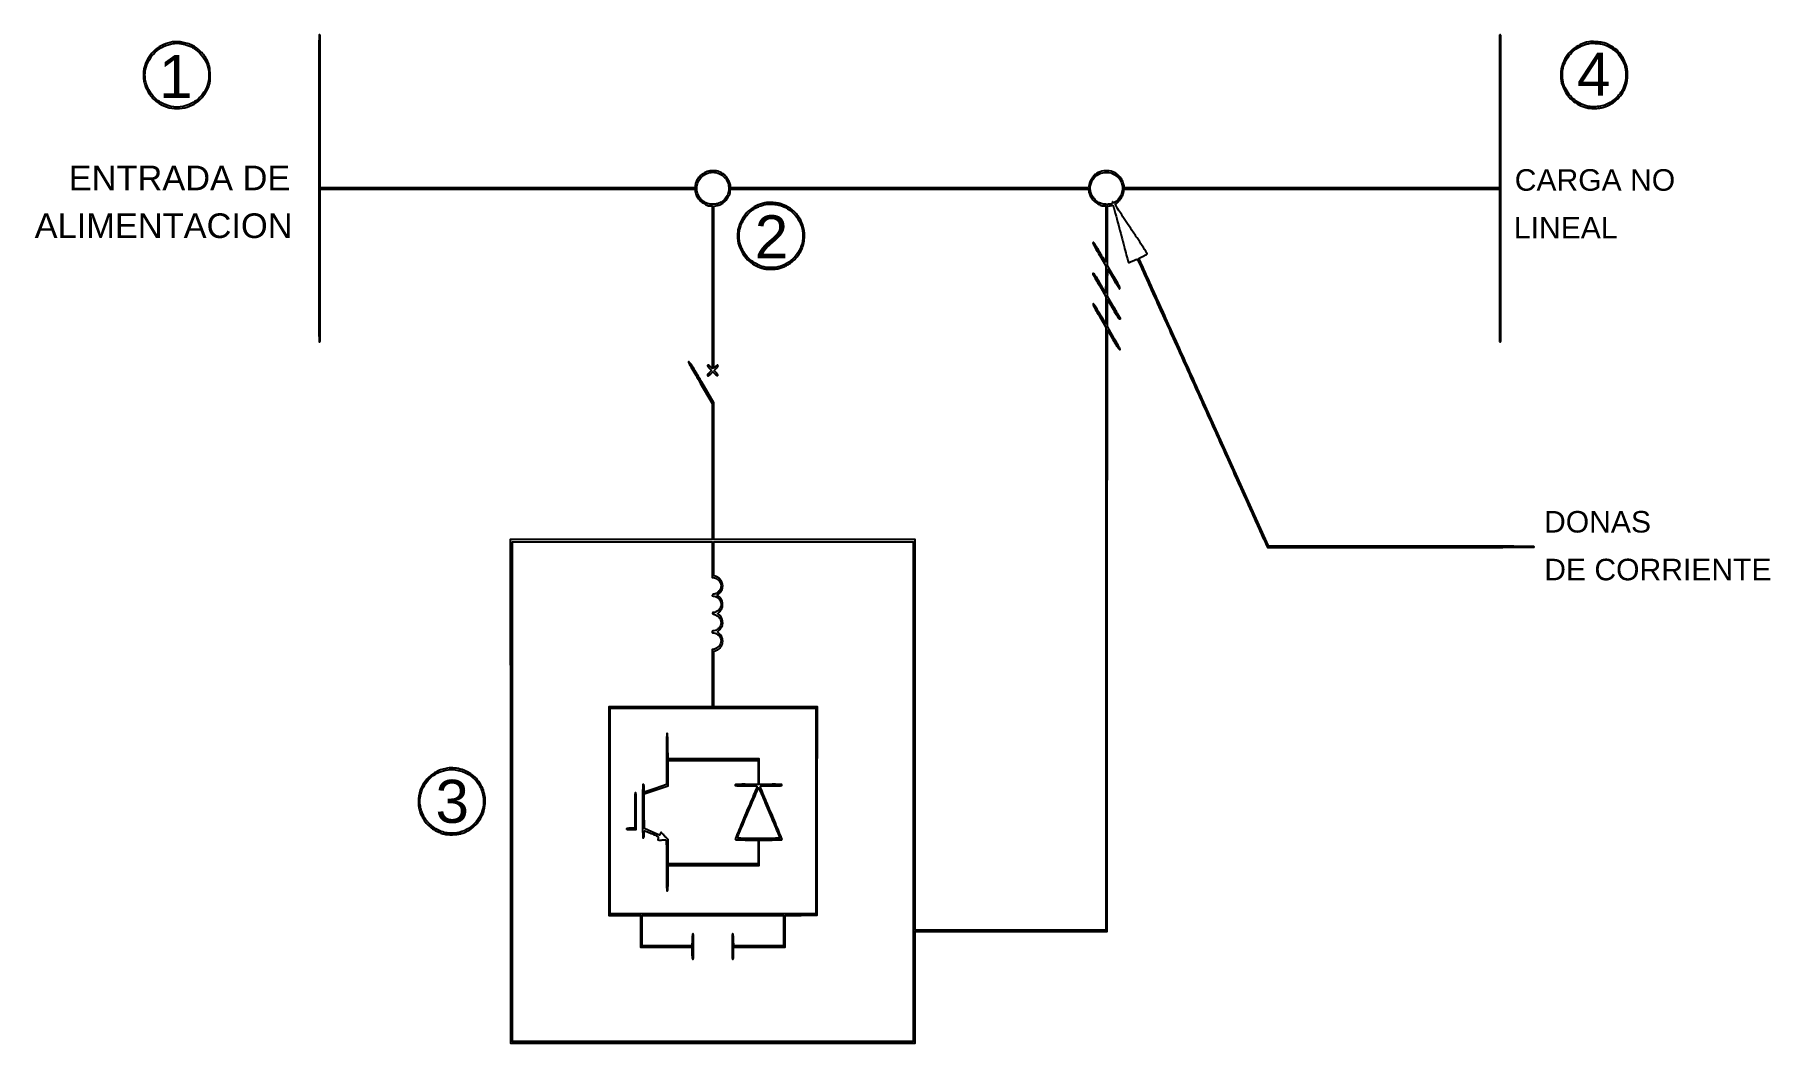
# Model space of a CAD drawing. Header units: millimetres. Extents: x -110 to 172, y -139 to 25.
import ezdxf
from ezdxf.enums import TextEntityAlignment as Align

# ---------------------------------------------------------------- set-up
doc = ezdxf.new("R2010")
doc.units = ezdxf.units.MM
doc.styles.get("Standard").update_dxf_attribs({"font": 'arial.ttf'})

msp = doc.modelspace()

# ---------------------------------------------------------------- linework, layer by layer
for points in [[(-87.79, 23.79, 0.064476), (-89.31, 23.33, 0.071898), (-90.61, 22.52, 0.071825), (-91.62, 21.37, 0.064158), (-92.32, 19.93, 0.048828), (-92.48, 19.24, 0.030691), (-92.53, 18.42, 0.030616), (-92.49, 17.59, 0.046929), (-92.33, 16.88, 0.076116), (-91.55, 15.28, 0.080573), (-90.33, 14.03, 0.081255), (-88.79, 13.23, 0.079245), (-87.07, 12.95, 0.074365), (-85.41, 13.2, 0.079074), (-83.94, 13.92, 0.078068), (-82.75, 15.07, 0.06998), (-81.92, 16.57, 0.022073), (-81.8, 16.94, 0.039981), (-81.73, 17.24, 0.025963), (-81.71, 17.64, 0.004702), (-81.7, 18.37, 0.012746), (-81.73, 19.25, 0.042341), (-81.81, 19.83, 0.045972), (-81.98, 20.36, 0.017074), (-82.32, 21.07, 0.049731), (-82.67, 21.61, 0.027372), (-83.2, 22.2, 0.027251), (-83.8, 22.74, 0.04412), (-84.37, 23.12, 0.042945), (-85.17, 23.48, 0.034398), (-86.08, 23.72, 0.035079), (-86.99, 23.83, 0.052982)], [(-85.63, 23.34, -0.024727), (-84.98, 23.11, -0.036426), (-84.44, 22.83, -0.036401), (-83.94, 22.48, -0.024649), (-83.43, 22.02, -0.077087), (-82.43, 20.65, -0.084153), (-81.93, 19.09, -0.084195), (-81.98, 17.46, -0.077262), (-82.55, 15.87, -0.025877), (-82.71, 15.61, -0.013089), (-82.94, 15.3, -0.012965), (-83.19, 15, -0.018826), (-83.42, 14.74, -0.096639), (-85.11, 13.61, -0.100405), (-87.07, 13.21, -0.100361), (-89.03, 13.61, -0.09647), (-90.71, 14.74, -0.057706), (-91.51, 15.75, -0.060212), (-92.04, 16.9, -0.062096), (-92.28, 18.11, -0.069029), (-92.19, 19.3, -0.07531), (-91.62, 20.83, -0.076186), (-90.61, 22.12, -0.076245), (-89.27, 23.05, -0.075605), (-87.71, 23.53, -0.036197), (-87.24, 23.57, -0.024416), (-86.7, 23.55, -0.023779), (-86.15, 23.47, -0.027441)], [(-64.04, 0.01, 0.000126), (-64.04, -14.46, 0.001145), (-64.02, -20.77, 0.000204), (-64, -24.86, 0.412487), (-63.92, -24.95, 0.410271), (-63.83, -24.87, 0.000811), (-63.81, -22.86, 0.002303), (-63.79, -19.72, 0.000256), (-63.79, -12.55), (-63.79, -0.16), (-33.33, -0.16), (-2.88, -0.16), (-2.88, -0.37, 0.050596), (-2.87, -0.48, 0.012455), (-2.82, -0.66, 0.012622), (-2.77, -0.86, 0.012321), (-2.7, -1.06, 0.083872), (-2.33, -1.72, 0.058254), (-1.71, -2.31, 0.059527), (-1, -2.73, 0.103799), (-0.34, -2.87), (-0.09, -2.87), (-0.09, -16.08), (-0.09, -29.29), (-0.36, -29.02, 0.031806), (-0.7, -28.74, 0.430865), (-0.84, -28.77, 0.320941), (-0.83, -28.94, 0.029347), (-0.53, -29.28), (-0.22, -29.6), (-0.53, -29.92, 0.027196), (-0.85, -30.28, 0.379299), (-0.84, -30.44, 0.379299), (-0.68, -30.45, 0.027196), (-0.32, -30.13), (0, -29.82), (0.32, -30.13, 0.014729), (0.45, -30.25, 0.019285), (0.58, -30.35, 0.01712), (0.69, -30.43, 0.143212), (0.74, -30.45, 0.270861), (0.82, -30.4, 0.227536), (0.83, -30.3, 0.076268), (0.73, -30.14, 0.021715), (0.53, -29.92), (0.22, -29.6), (0.53, -29.28, 0.032312), (0.81, -28.95, 0.267415), (0.83, -28.77, 0.476487), (0.71, -28.73, 0.038825), (0.41, -28.98), (0.17, -29.21), (0.17, -16.05), (0.17, -2.89), (0.5, -2.84, 0.05178), (0.89, -2.75, 0.032195), (1.33, -2.56, 0.032003), (1.74, -2.32, 0.047303), (2.06, -2.05, 0.044803), (2.33, -1.73, 0.033961), (2.56, -1.34, 0.034066), (2.74, -0.92, 0.046235), (2.84, -0.52), (2.89, -0.16), (31.99, -0.16), (61.08, -0.16), (61.08, -0.37, 0.05152), (61.09, -0.48, 0.012673), (61.13, -0.66, 0.01284), (61.19, -0.86, 0.01252), (61.26, -1.06, 0.08167), (61.64, -1.72, 0.05868), (62.25, -2.31, 0.060169), (62.95, -2.73, 0.103361), (63.62, -2.87), (63.87, -2.87), (63.87, -7.46, -0.001195), (63.87, -9.46, -0.003425), (63.85, -10.85, -0.00121), (63.83, -11.91, -0.737521), (63.79, -11.92, -0.011639), (63.73, -11.82, -0.000285), (63.47, -11.39, -0.000619), (63.17, -10.87, -0.000421), (62.84, -10.29, 0.005386), (62.5, -9.71, 0.008524), (62.19, -9.23, 0.003314), (61.92, -8.82, 0.248205), (61.85, -8.79, 0.481006), (61.78, -8.87, 0.056531), (61.88, -9.14, 0.018492), (62.15, -9.67, 0.001914), (62.85, -10.88), (63.87, -12.65), (63.85, -14.82), (63.83, -16.99), (62.9, -15.38, 0.00516), (62.35, -14.46, 0.026205), (62.02, -13.97, 0.117799), (61.84, -13.83, 0.558823), (61.76, -13.89, 0.12104), (61.78, -13.96, 0.001046), (62.07, -14.49, 0.003581), (62.41, -15.1, 0.002292), (62.82, -15.81), (63.87, -17.63), (63.87, -19.83), (63.87, -22.03), (63.42, -21.27, -0.000358), (63.22, -20.91, -0.00019), (62.96, -20.47, -0.000189), (62.7, -20.03, -0.000294), (62.48, -19.64, 0.009473), (62.27, -19.31, 0.014393), (62.09, -19.03, 0.008962), (61.92, -18.8, 0.232514), (61.85, -18.77, 0.474994), (61.79, -18.85, 0.061027), (61.87, -19.11, 0.018418), (62.14, -19.61, 0.001725), (62.84, -20.83), (63.87, -22.6), (63.87, -71.57), (63.87, -120.54), (48.39, -120.54), (32.91, -120.54), (32.91, -88.82), (32.91, -57.09), (16.54, -57.09), (0.17, -57.09), (0.17, -45.97), (0.17, -34.84), (-1.79, -31.5, 0.002295), (-2.9, -29.62, 0.013259), (-3.52, -28.64, 0.034108), (-3.86, -28.2, 0.689179), (-3.98, -28.24, 0.130287), (-3.96, -28.3, 0.000202), (-3.41, -29.27, 0.00159), (-2.78, -30.37, 0.00098), (-2.03, -31.65), (-0.09, -34.97), (-0.09, -46.03), (-0.09, -57.09), (-16.5, -57.09), (-32.91, -57.09), (-32.89, -98.02), (-32.87, -138.94), (0, -138.94), (32.87, -138.94), (32.89, -129.87), (32.91, -120.8), (48.5, -120.78), (64.08, -120.76), (64.1, -71.9), (64.13, -23.04), (65.03, -24.59, 0.003945), (65.57, -25.51, 0.02403), (65.88, -25.97, 0.052664), (66.08, -26.19, 0.395823), (66.21, -26.19, 0.331012), (66.22, -26.15, 0.000893), (65.93, -25.62, 0.004635), (65.6, -25.02, 0.002814), (65.19, -24.31), (64.13, -22.48), (64.13, -20.27), (64.13, -18.06), (65.04, -19.64, 0.004148), (65.46, -20.36, 0.012544), (65.76, -20.84, 0.010446), (65.99, -21.17, 0.235023), (66.09, -21.22, 0.031705), (66.15, -21.22, 0.049357), (66.2, -21.21, 0.063901), (66.23, -21.19, 0.25764), (66.24, -21.17, 0.129765), (66.23, -21.14, 0.000259), (65.93, -20.61, 0.0018), (65.59, -20.01, 0.001113), (65.18, -19.31), (64.12, -17.5), (64.15, -15.32), (64.17, -13.14), (65.09, -14.73, 0.003157), (65.44, -15.34, 0.005109), (65.75, -15.85, 0.001208), (66.03, -16.29, 0.257588), (66.07, -16.32, 0.460269), (66.16, -16.22, 0.066836), (66.07, -15.94, 0.023319), (65.81, -15.41, 0.003178), (65.19, -14.34), (64.13, -12.52), (64.13, -7.7), (64.13, -2.89), (64.44, -2.84, 0.010014), (64.57, -2.82, 0.009419), (64.71, -2.79, 0.009425), (64.83, -2.77, 0.031885), (64.9, -2.74, -0.404636), (65.03, -2.79, -0.03192), (65.17, -3.18, -0.007734), (65.41, -4.04, -0.000211), (66.41, -7.81, 0.000357), (66.84, -9.44, 0.00059), (67.2, -10.81, 0.000028), (67.54, -12.05, 0.128709), (67.55, -12.07, 0.299406), (67.57, -12.07, 0.001722), (67.77, -12, 0.006353), (68, -11.9, 0.003904), (68.27, -11.79, -0.004491), (68.54, -11.67, -0.007276), (68.77, -11.58, -0.002257), (68.97, -11.5, -0.295253), (68.99, -11.51, -0.089393), (69.01, -11.54, -0.000001), (72.08, -18.34, -0.000084), (75.46, -25.83, -0.00005), (79.46, -34.72, 0.000009), (83.48, -43.62, 0.000015), (86.87, -51.16, 0.000001), (89.93, -57.94, 0.002338), (90.02, -58.13), (90.12, -58.36), (111.82, -58.36, 0.000186), (123.1, -58.36, 0.001035), (129.15, -58.34, 0.000112), (133.43, -58.32, 0.510236), (133.48, -58.26, 0.321079), (133.39, -58.2, 0.00011), (129.1, -58.17, 0.001034), (123.06, -58.15, 0.000189), (111.88, -58.13), (90.31, -58.11), (79.8, -34.78, -0.000092), (75.77, -25.83, -0.000153), (72.37, -18.29, -0.000002), (69.3, -11.44, -0.105979), (69.29, -11.39, -0.268622), (69.31, -11.36, -0.005156), (69.49, -11.26, -0.010979), (69.71, -11.14, -0.00695), (69.97, -11.02, 0.010257), (70.27, -10.87, 0.029482), (70.47, -10.76, 0.040702), (70.59, -10.66, 0.305727), (70.6, -10.59, 0.054292), (70.56, -10.51, 0.000132), (69.8, -9.35, 0.000851), (68.94, -8.06, 0.00053), (67.92, -6.54, -0.001146), (66.24, -4, -0.015647), (65.65, -3.06, -0.058174), (65.46, -2.6, -0.493242), (65.57, -2.44, 0.169777), (65.6, -2.43, 0.0043), (65.71, -2.34, 0.00872), (65.84, -2.22, 0.00578), (65.98, -2.08, 0.042662), (66.27, -1.75, 0.03595), (66.51, -1.35, 0.036331), (66.7, -0.93, 0.046736), (66.8, -0.52), (66.85, -0.16), (97.34, -0.16), (127.83, -0.16), (127.83, -12.55, 0.000256), (127.83, -19.72, 0.002303), (127.85, -22.86, 0.000811), (127.87, -24.87, 0.410271), (127.96, -24.95, 0.412487), (128.04, -24.86, 0.000204), (128.06, -20.77, 0.001145), (128.08, -14.46, 0.000126), (128.08, 0.01, 0.000126), (128.08, 14.48, 0.001145), (128.06, 20.79, 0.000204), (128.04, 24.88, 0.412487), (127.96, 24.97, 0.410287), (127.87, 24.89, 0.000805), (127.85, 22.87, 0.002295), (127.83, 19.72, 0.000255), (127.83, 12.53), (127.83, 0.1), (97.33, 0.1), (66.83, 0.1), (66.83, 0.29, 0.05892), (66.8, 0.56, 0.022787), (66.69, 0.92, 0.022886), (66.55, 1.29, 0.036544), (66.38, 1.59, 0.10898), (65.55, 2.42, 0.104388), (64.43, 2.84, 0.102019), (63.22, 2.78, 0.099448), (62.11, 2.24, 0.060292), (61.8, 1.94, 0.035714), (61.51, 1.51, 0.035352), (61.27, 1.04, 0.051638), (61.14, 0.59), (61.04, 0.1), (31.96, 0.1), (2.88, 0.1), (2.88, 0.28, 0.081557), (2.8, 0.71, 0.03357), (2.57, 1.27, 0.033649), (2.26, 1.8, 0.064891), (1.93, 2.17, 0.076938), (1.22, 2.63, 0.073792), (0.39, 2.85, 0.072638), (-0.48, 2.83, 0.070857), (-1.32, 2.55, 0.062622), (-1.88, 2.18, 0.056968), (-2.36, 1.67, 0.058249), (-2.7, 1.08, 0.07277), (-2.86, 0.46), (-2.9, 0.1), (-33.34, 0.1), (-63.79, 0.1), (-63.79, 12.53, 0.000255), (-63.79, 19.72, 0.002295), (-63.81, 22.87, 0.000805), (-63.83, 24.89, 0.410287), (-63.92, 24.97, 0.412487), (-64, 24.88, 0.000204), (-64.02, 20.79, 0.001145), (-64.04, 14.48, 0.000126)], [(142.38, 23.81, 0.0718), (140.95, 23.36, 0.068888), (139.67, 22.52, 0.068319), (138.67, 21.36, 0.068615), (138.01, 19.97, 0.044974), (137.86, 19.26, 0.029957), (137.81, 18.43, 0.030119), (137.85, 17.6, 0.049137), (138, 16.91, 0.05419), (138.58, 15.63, 0.064017), (139.39, 14.57, 0.064017), (140.45, 13.76, 0.05419), (141.73, 13.18, 0.049137), (142.42, 13.03, 0.030119), (143.24, 12.99, 0.029957), (144.08, 13.04, 0.044974), (144.79, 13.19, 0.058657), (146.02, 13.74, 0.060591), (147.07, 14.55, 0.060764), (147.89, 15.59, 0.059595), (148.44, 16.8, 0.049887), (148.59, 17.49, 0.02483), (148.65, 18.38, 0.024812), (148.61, 19.26, 0.052926), (148.48, 19.93, 0.055872), (147.93, 21.2, 0.064048), (147.13, 22.26, 0.064366), (146.09, 23.07, 0.05729), (144.84, 23.63, 0.044365), (144.35, 23.74, 0.013882), (143.62, 23.81, 0.013887), (142.88, 23.85, 0.044256)], [(144.79, 23.36, -0.061631), (145.92, 22.84, -0.059352), (146.89, 22.07, -0.058953), (147.67, 21.07, -0.059247), (148.19, 19.93, -0.047067), (148.34, 19.23, -0.030269), (148.39, 18.4, -0.030422), (148.34, 17.58, -0.05183), (148.19, 16.91, -0.023766), (147.94, 16.28, -0.032469), (147.65, 15.74, -0.03312), (147.3, 15.25, -0.026318), (146.87, 14.77, -0.043887), (146.06, 14.1, -0.052414), (145.19, 13.63, -0.052907), (144.25, 13.35, -0.046095), (143.23, 13.26, -0.0109), (142.78, 13.27, -0.023201), (142.43, 13.3, -0.026526), (142.12, 13.36, -0.0198), (141.79, 13.45, -0.055258), (140.6, 14, -0.06056), (139.6, 14.79, -0.06056), (138.82, 15.78, -0.055258), (138.27, 16.97, -0.046716), (138.12, 17.64, -0.032938), (138.06, 18.4, -0.032911), (138.11, 19.17, -0.046275), (138.26, 19.84, -0.0556), (138.81, 21.05, -0.062097), (139.59, 22.06, -0.062527), (140.6, 22.85, -0.057642), (141.79, 23.38, -0.007656), (141.97, 23.44, -0.006449), (142.16, 23.49, -0.006514), (142.34, 23.53, -0.017891), (142.47, 23.56, -0.044749), (142.94, 23.59, -0.015582), (143.62, 23.55, -0.015783), (144.3, 23.47, -0.038931)], [(1.07, 2.38, -0.058676), (1.5, 2.14, -0.046107), (1.89, 1.78, -0.045275), (2.22, 1.36, -0.051022), (2.45, 0.89, -0.095211), (2.61, -0.04, -0.092379), (2.42, -0.98, -0.091358), (1.89, -1.8, -0.090609), (1.12, -2.37, -0.073085), (0.62, -2.53, -0.042259), (-0.01, -2.58, -0.042322), (-0.63, -2.53, -0.075211), (-1.12, -2.37, -0.084762), (-1.87, -1.8, -0.085927), (-2.4, -1.02, -0.088353), (-2.62, -0.13, -0.096632), (-2.5, 0.76, -0.099824), (-1.95, 1.73, -0.106889), (-1.07, 2.38, -0.107362), (-0.01, 2.61, -0.101509)], [(65.03, 2.38, -0.058676), (65.45, 2.14, -0.046107), (65.85, 1.78, -0.045275), (66.17, 1.36, -0.051022), (66.41, 0.89, -0.088078), (66.57, 0.03, -0.084392), (66.43, -0.85, -0.083339), (66, -1.64, -0.082918), (65.34, -2.25, -0.017924), (65.22, -2.32, -0.110966), (65.15, -2.34, -0.193797), (65.1, -2.32, -0.076931), (65.05, -2.27, 0.013422), (65.01, -2.2, 0.315149), (64.99, -2.2, 0.319966), (64.98, -2.21, 0.01365), (64.97, -2.29, -0.343867), (64.79, -2.52, -0.050336), (64.17, -2.6, -0.048299), (63.44, -2.56, -0.077468), (62.84, -2.36, -0.063933), (62.27, -1.98, -0.061871), (61.8, -1.45, -0.063057), (61.48, -0.84, -0.071653), (61.35, -0.19, -0.127757), (61.6, 1.12, -0.129887), (62.46, 2.13, -0.129291), (63.71, 2.59, -0.126011)], [(8.46, -2.36, 0.066364), (7.03, -2.84, 0.070834), (5.82, -3.66, 0.069592), (4.86, -4.81, 0.060772), (4.21, -6.24, 0.048703), (4.06, -6.92, 0.029981), (4.01, -7.75, 0.030004), (4.07, -8.57, 0.049454), (4.22, -9.25, 0.057066), (4.81, -10.52, 0.060384), (5.66, -11.6, 0.06095), (6.74, -12.43, 0.060085), (7.99, -12.98, 0.0511), (8.66, -13.12, 0.026598), (9.52, -13.15, 0.026597), (10.37, -13.09, 0.050792), (11.04, -12.94, 0.026082), (11.69, -12.68, 0.030364), (12.28, -12.37, 0.030782), (12.82, -11.99, 0.028255), (13.33, -11.54, 0.045551), (14.02, -10.71, 0.053713), (14.51, -9.81, 0.053325), (14.79, -8.82, 0.043886), (14.89, -7.72, 0.075719), (14.62, -5.98, 0.083667), (13.85, -4.47, 0.083453), (12.63, -3.28, 0.074846), (11.04, -2.51, 0.043902), (10.51, -2.4, 0.016711), (9.75, -2.32, 0.016621), (8.99, -2.3, 0.046454)], [(11.06, -2.81, -0.077599), (12.5, -3.55, -0.07811), (13.65, -4.7, -0.078424), (14.39, -6.14, -0.079172), (14.65, -7.73, -0.084068), (14.38, -9.35, -0.081226), (13.58, -10.82, -0.07937), (12.35, -11.98, -0.0751), (10.79, -12.73, -0.047678), (10.15, -12.86, -0.029969), (9.39, -12.89, -0.029982), (8.63, -12.84, -0.048036), (7.99, -12.69, -0.05426), (6.8, -12.13, -0.060703), (5.8, -11.35, -0.060804), (5.03, -10.36, -0.054732), (4.48, -9.17, -0.046813), (4.32, -8.5, -0.034063), (4.27, -7.73, -0.034056), (4.32, -6.96, -0.046706), (4.48, -6.29, -0.044188), (4.92, -5.28, -0.049223), (5.52, -4.39, -0.050817), (6.26, -3.67, -0.05332), (7.12, -3.12, -0.014233), (7.43, -2.98, -0.010585), (7.78, -2.84, -0.010719), (8.11, -2.72, -0.023722), (8.37, -2.65, -0.042084), (8.99, -2.57, -0.027767), (9.7, -2.57, -0.027534), (10.42, -2.65, -0.037721)], [(-0.09, -60.33), (-0.09, -63.23), (0.25, -63.3, -0.087622), (0.59, -63.43, -0.055569), (0.92, -63.69, -0.056133), (1.19, -64.01, -0.098425), (1.31, -64.32, -0.05217), (1.34, -64.68, -0.070631), (1.29, -64.99, -0.070019), (1.15, -65.28, -0.050212), (0.93, -65.56, -0.025465), (0.75, -65.71, -0.040356), (0.59, -65.82, -0.045193), (0.43, -65.9, -0.045784), (0.25, -65.94, 0.055651), (-0.01, -66.02, 0.277283), (-0.1, -66.14, 0.354028), (-0.03, -66.24, 0.066643), (0.22, -66.29, -0.131255), (0.66, -66.43, -0.091563), (1.05, -66.8, -0.088459), (1.3, -67.29, -0.110443), (1.33, -67.8, -0.092081), (1.18, -68.21, -0.070908), (0.88, -68.59, -0.073423), (0.51, -68.85, -0.117109), (0.13, -68.94, 0.097693), (-0.03, -68.97, 0.351761), (-0.08, -69.06, 0.234595), (-0.01, -69.16, 0.070109), (0.18, -69.22, -0.089847), (0.62, -69.4, -0.076333), (1, -69.73, -0.077801), (1.26, -70.14, -0.100247), (1.35, -70.59, -0.107691), (1.25, -71.04, -0.075434), (0.97, -71.47, -0.077851), (0.58, -71.79, -0.133215), (0.18, -71.9, 0.044949), (0.08, -71.91, 0.051763), (-0.01, -71.93, 0.059184), (-0.08, -71.97, 0.146379), (-0.11, -72.02, 0.096228), (-0.13, -72.12, 0.217519), (-0.1, -72.19, 0.140012), (-0.01, -72.23, 0.035093), (0.15, -72.24, -0.129022), (0.56, -72.35, -0.078965), (0.96, -72.66, -0.076959), (1.25, -73.1, -0.109208), (1.35, -73.55, -0.100247), (1.26, -73.99, -0.077801), (1, -74.41, -0.076333), (0.62, -74.74, -0.089847), (0.18, -74.91), (-0.09, -74.97), (-0.09, -79.61), (-0.09, -84.25), (-8.5, -84.25), (-16.92, -84.25), (-16.92, -101.21), (-16.92, -118.18), (-14.34, -118.18), (-11.76, -118.18), (-11.76, -120.76), (-11.76, -123.34), (-7.57, -123.34), (-3.39, -123.34), (-3.39, -124.31, 0.004301), (-3.38, -124.84, 0.028132), (-3.36, -125.1, 0.065619), (-3.32, -125.24, 0.303591), (-3.26, -125.28, 0.370774), (-3.19, -125.22, 0.022407), (-3.15, -124.91, 0.013515), (-3.14, -124.37, 0.001721), (-3.13, -123.2, 0.002072), (-3.14, -122.14, 0.010847), (-3.15, -121.56, 0.011163), (-3.18, -121.19, 0.48148), (-3.24, -121.16, 0.261784), (-3.29, -121.21, 0.023671), (-3.32, -121.41, 0.02021), (-3.35, -121.7, 0.006355), (-3.37, -122.14), (-3.39, -123.08), (-7.45, -123.08), (-11.51, -123.08), (-11.51, -120.63), (-11.51, -118.18), (0, -118.18), (11.5, -118.18), (11.5, -120.63), (11.5, -123.08), (7.45, -123.08), (3.39, -123.08), (3.36, -122.14, 0.006355), (3.35, -121.7, 0.02021), (3.32, -121.41, 0.023671), (3.29, -121.21, 0.261784), (3.23, -121.16, 0.48148), (3.18, -121.19, 0.011163), (3.15, -121.56, 0.010847), (3.13, -122.14, 0.002072), (3.13, -123.2, 0.001721), (3.13, -124.37, 0.013515), (3.15, -124.91, 0.022407), (3.18, -125.22, 0.370774), (3.26, -125.28, 0.303591), (3.32, -125.24, 0.065619), (3.36, -125.1, 0.028132), (3.38, -124.84, 0.004301), (3.38, -124.31), (3.38, -123.34), (7.57, -123.34), (11.76, -123.34), (11.76, -120.76), (11.76, -118.18), (14.36, -118.16), (16.96, -118.13), (16.98, -101.19), (17, -84.25), (8.59, -84.25), (0.17, -84.25), (0.17, -79.73), (0.17, -75.2), (0.4, -75.14, 0.135425), (1.13, -74.74, 0.131765), (1.55, -74.01, 0.131011), (1.55, -73.17, 0.133191), (1.14, -72.44), (0.78, -72.08), (1.14, -71.7, 0.052664), (1.39, -71.38, 0.067164), (1.55, -71.03, 0.066729), (1.6, -70.66, 0.051107), (1.57, -70.25, 0.048801), (1.5, -70, 0.02374), (1.36, -69.69, 0.016085), (1.2, -69.41, 0.250616), (1.11, -69.36, -0.101206), (1.08, -69.35, -0.016618), (1.03, -69.32, -0.017694), (0.97, -69.28, -0.014797), (0.9, -69.24, -0.099505), (0.83, -69.16, -0.242882), (0.83, -69.08, -0.082877), (0.9, -68.98, -0.006747), (1.13, -68.74, 0.019694), (1.32, -68.53, 0.047185), (1.44, -68.36, 0.055193), (1.52, -68.19, 0.037174), (1.57, -67.97, 0.059177), (1.58, -67.45, 0.067431), (1.47, -66.95, 0.07368), (1.25, -66.54, 0.096837), (0.93, -66.26), (0.68, -66.11), (0.97, -65.92, 0.077624), (1.21, -65.69, 0.051624), (1.42, -65.36, 0.05053), (1.56, -64.99, 0.064041), (1.61, -64.62, 0.085678), (1.52, -64.11, 0.078468), (1.26, -63.63, 0.079265), (0.87, -63.26, 0.090385), (0.4, -63.05), (0.17, -63), (0.17, -60.22), (0.17, -57.43), (16.37, -57.43), (32.57, -57.43), (32.57, -98.04), (32.57, -138.65), (0, -138.65), (-32.57, -138.65), (-32.57, -98.04), (-32.57, -57.43), (-16.33, -57.43), (-0.08, -57.43)], [(-7.53, -92.73), (-7.53, -96.9), (-9.35, -97.51), (-11.17, -98.11), (-11.17, -97.48, 0.007786), (-11.17, -97.16, 0.042146), (-11.19, -96.98, 0.099255), (-11.23, -96.89, 0.248814), (-11.3, -96.86, 0.398671), (-11.37, -96.93, 0.006059), (-11.4, -97.6, 0.006517), (-11.42, -98.72, 0.000763), (-11.42, -101.21, 0.000763), (-11.42, -103.71, 0.006517), (-11.4, -104.82, 0.006059), (-11.37, -105.5, 0.398671), (-11.3, -105.57, 0.243389), (-11.23, -105.54, 0.102306), (-11.19, -105.45, 0.043758), (-11.17, -105.28, 0.008272), (-11.17, -104.97, -0.005713), (-11.16, -104.62, -0.060351), (-11.14, -104.48, -0.232795), (-11.1, -104.42, -0.186758), (-11.02, -104.42, -0.011655), (-10.92, -104.46, -0.000638), (-10.61, -104.59, -0.000991), (-10.24, -104.74, -0.000724), (-9.83, -104.92, -0.004999), (-9.13, -105.22, -0.082858), (-8.92, -105.36, -0.234659), (-8.87, -105.52, -0.071417), (-8.93, -105.77, 0.168741), (-8.93, -105.85, 0.267166), (-8.88, -105.89, 0.061916), (-8.74, -105.91, 0.004854), (-8.37, -105.91, -0.001215), (-8.12, -105.9, -0.001601), (-7.89, -105.9, -0.001157), (-7.71, -105.9, -0.015465), (-7.64, -105.9, -0.386805), (-7.58, -105.96, -0.002636), (-7.55, -106.76, -0.005337), (-7.53, -107.93, -0.00103), (-7.53, -110.05, 0.000804), (-7.53, -112.42, 0.006846), (-7.51, -113.49, 0.006646), (-7.48, -114.13, 0.397561), (-7.4, -114.2, 0.370573), (-7.33, -114.14, 0.022532), (-7.3, -113.83, 0.01356), (-7.28, -113.29, 0.001728), (-7.28, -112.13), (-7.28, -110.05), (0.13, -110.05), (7.53, -110.05), (7.53, -107.98), (7.53, -105.91), (9.39, -105.91, 0.002114), (10.4, -105.9, 0.013874), (10.9, -105.89, 0.020245), (11.19, -105.86, 0.372377), (11.25, -105.79, 0.097416), (11.23, -105.7, 0.00025), (10.74, -104.49, 0.001555), (10.17, -103.13, 0.000967), (9.51, -101.54, -0.000398), (8.83, -99.94, -0.000631), (8.26, -98.58, -0.000129), (7.76, -97.37, -0.029934), (7.72, -97.26, -0.393033), (7.76, -97.17, -0.065944), (7.95, -97.13, -0.019581), (8.37, -97.11, -0.001585), (9.46, -97.11, 0.00205), (10.46, -97.11, 0.01568), (10.93, -97.09, 0.028588), (11.19, -97.05, 0.360943), (11.25, -96.98, 0.363766), (11.19, -96.91, 0.026801), (10.92, -96.88, 0.015065), (10.43, -96.86, 0.001955), (9.39, -96.86), (7.53, -96.86), (7.53, -94.78), (7.53, -92.71), (0.13, -92.71), (-7.27, -92.71), (-7.3, -90.67, 0.002381), (-7.31, -89.66, 0.010265), (-7.34, -89.06, 0.008549), (-7.37, -88.66, 0.296665), (-7.42, -88.59, 0.500099), (-7.48, -88.63, 0.002928), (-7.51, -89.41, 0.005391), (-7.53, -90.57, 0.000995)], [(7.36, -94.91), (7.36, -96.86), (5.5, -96.86, 0.001955), (4.46, -96.86, 0.015065), (3.97, -96.88, 0.026801), (3.7, -96.91, 0.363766), (3.64, -96.98, 0.360943), (3.7, -97.05, 0.028588), (3.96, -97.09, 0.01568), (4.42, -97.11, 0.00205), (5.42, -97.11, -0.001587), (6.52, -97.11, -0.019569), (6.93, -97.13, -0.065625), (7.13, -97.17, -0.391944), (7.17, -97.26, -0.031284), (7.13, -97.37, -0.000134), (6.63, -98.58, -0.000658), (6.05, -99.94, -0.000415), (5.38, -101.53, 0.001002), (4.71, -103.13, 0.001608), (4.15, -104.49, 0.000267), (3.66, -105.69, 0.09744), (3.64, -105.79, 0.36805), (3.7, -105.85, 0.023516), (3.98, -105.89, 0.014496), (4.47, -105.9, 0.002028), (5.5, -105.91), (7.36, -105.91), (7.36, -107.85), (7.36, -109.8), (0.04, -109.8), (-7.28, -109.8), (-7.28, -107.81), (-7.28, -105.81), (-7.55, -105.54, -0.007793), (-7.68, -105.42, -0.004214), (-7.83, -105.26, -0.004196), (-7.98, -105.09, -0.006603), (-8.11, -104.95, 0.00858), (-8.22, -104.83, 0.014532), (-8.31, -104.73, 0.008325), (-8.39, -104.65, 0.421796), (-8.41, -104.65, 0.045773), (-8.43, -104.67, 0.003078), (-8.47, -104.74, 0.004405), (-8.51, -104.82, 0.003285), (-8.56, -104.9), (-8.67, -105.12), (-9.9, -104.59), (-11.13, -104.06), (-11.15, -101.23), (-11.17, -98.39), (-9.22, -97.75), (-7.28, -97.1), (-7.28, -95.03), (-7.28, -92.96), (0.04, -92.96), (7.36, -92.96)], [(-43.11, -94.23, 0.034471), (-44.03, -94.44, 0.044315), (-44.84, -94.76, 0.044733), (-45.58, -95.22, 0.036169), (-46.28, -95.83, 0.041792), (-46.99, -96.68, 0.056098), (-47.47, -97.56, 0.055799), (-47.74, -98.53, 0.040754), (-47.84, -99.65, 0.008224), (-47.83, -100.18, 0.023629), (-47.8, -100.55, 0.029479), (-47.74, -100.86, 0.020319), (-47.64, -101.21, 0.045401), (-47.18, -102.25, 0.048238), (-46.56, -103.16, 0.049678), (-45.79, -103.91, 0.054476), (-44.91, -104.46, 0.02157), (-44.19, -104.78, 0.04057), (-43.57, -104.96, 0.041083), (-42.95, -105.04, 0.022729), (-42.18, -105.04, 0.020018), (-41.47, -104.98, 0.032299), (-40.88, -104.86, 0.034484), (-40.34, -104.68, 0.027498), (-39.79, -104.41, 0.118004), (-37.93, -102.71, 0.11698), (-37.03, -100.35, 0.116542), (-37.29, -97.83, 0.116486), (-38.65, -95.7, 0.062813), (-39.59, -94.99, 0.051088), (-40.74, -94.47, 0.051462), (-41.96, -94.21, 0.066501)], [(-41.04, -94.67, -0.102723), (-39.23, -95.57, -0.09975), (-37.9, -97.13, -0.099131), (-37.28, -99.09, -0.100102), (-37.47, -101.13, -0.082487), (-38.18, -102.6, -0.078556), (-39.34, -103.78, -0.078389), (-40.81, -104.55, -0.081593), (-42.43, -104.81, -0.048515), (-43.43, -104.72, -0.052444), (-44.36, -104.43, -0.051224), (-45.23, -103.95, -0.042754), (-46.04, -103.27, -0.012942), (-46.39, -102.91, -0.026406), (-46.64, -102.61, -0.028581), (-46.84, -102.3, -0.0182), (-47.04, -101.92, -0.041094), (-47.42, -100.93, -0.050989), (-47.59, -99.97, -0.052783), (-47.57, -99.02, -0.049399), (-47.35, -98.07, -0.065122), (-46.68, -96.73, -0.072374), (-45.72, -95.66, -0.071893), (-44.48, -94.9, -0.063045), (-43.02, -94.49, -0.034458), (-42.59, -94.45, -0.026692), (-42.12, -94.47, -0.024144), (-41.6, -94.54, -0.017818)], [(-12.69, -101.08), (-12.69, -103.96), (-13.34, -103.98, 0.010883), (-13.63, -104, 0.026735), (-13.83, -104.03, 0.032295), (-13.98, -104.06, 0.237739), (-14.02, -104.11, 0.401939), (-14, -104.16, 0.056594), (-13.87, -104.19, 0.027913), (-13.65, -104.21, 0.005965), (-13.25, -104.22), (-12.44, -104.22), (-12.44, -101.21, 0.001141), (-12.44, -99.51, 0.009416), (-12.46, -98.73, 0.01194), (-12.49, -98.28, 0.388096), (-12.56, -98.21, 0.386423), (-12.64, -98.28, 0.012917), (-12.67, -98.71, 0.009838), (-12.69, -99.45, 0.001198)], [(9.17, -101.45, -0.000073), (9.81, -102.99, -0.000118), (10.37, -104.3, -0.000019), (10.86, -105.47, -0.007286), (10.89, -105.55, -0.511493), (10.85, -105.61, -0.004275), (10.21, -105.63, -0.006476), (9.24, -105.65, -0.001194), (7.44, -105.65, -0.000755), (5.28, -105.65, -0.010029), (4.48, -105.63, -0.022342), (4.07, -105.6, -0.484043), (4.01, -105.51, -0.009031), (4.39, -104.58, -0.000359), (5.82, -101.2, -0.000016), (7.41, -97.47, -0.299166), (7.44, -97.45, -0.300817), (7.47, -97.46, -0.000086), (7.97, -98.62, -0.0014), (8.52, -99.91, -0.000844)]]:
    msp.add_lwpolyline(points, format="xyb", close=True)
msp.add_lwpolyline([(16.75, -101.21), (16.75, -117.92), (0.04, -117.92), (-16.67, -117.92), (-16.67, -101.21), (-16.67, -84.5), (0.04, -84.5), (16.75, -84.5)], close=True)

# ---------------------------------------------------------------- texts
for s, height, p in [('1', 7, (-87.29, 14.67)), ('4', 7, (143.16, 15.07)), ('ENTRADA DE', 4, (-86.67, -0.31)), ('CARGA NO', 3.5, (143.36, -0.39)), ('ALIMENTACION', 4, (-89.26, -8.07)), ('2', 7, (9.54, -11.38)), ('LINEAL', 3.5, (138.61, -8.15)), ('DONAS', 3.5, (143.78, -55.94)), ('DE CORRIENTE', 3.5, (153.59, -63.7)), ('3', 7, (-42.35, -103.12))]:
    msp.add_text(s, height=height).set_placement(p, align=Align.CENTER)

doc.saveas('drawing.dxf')
